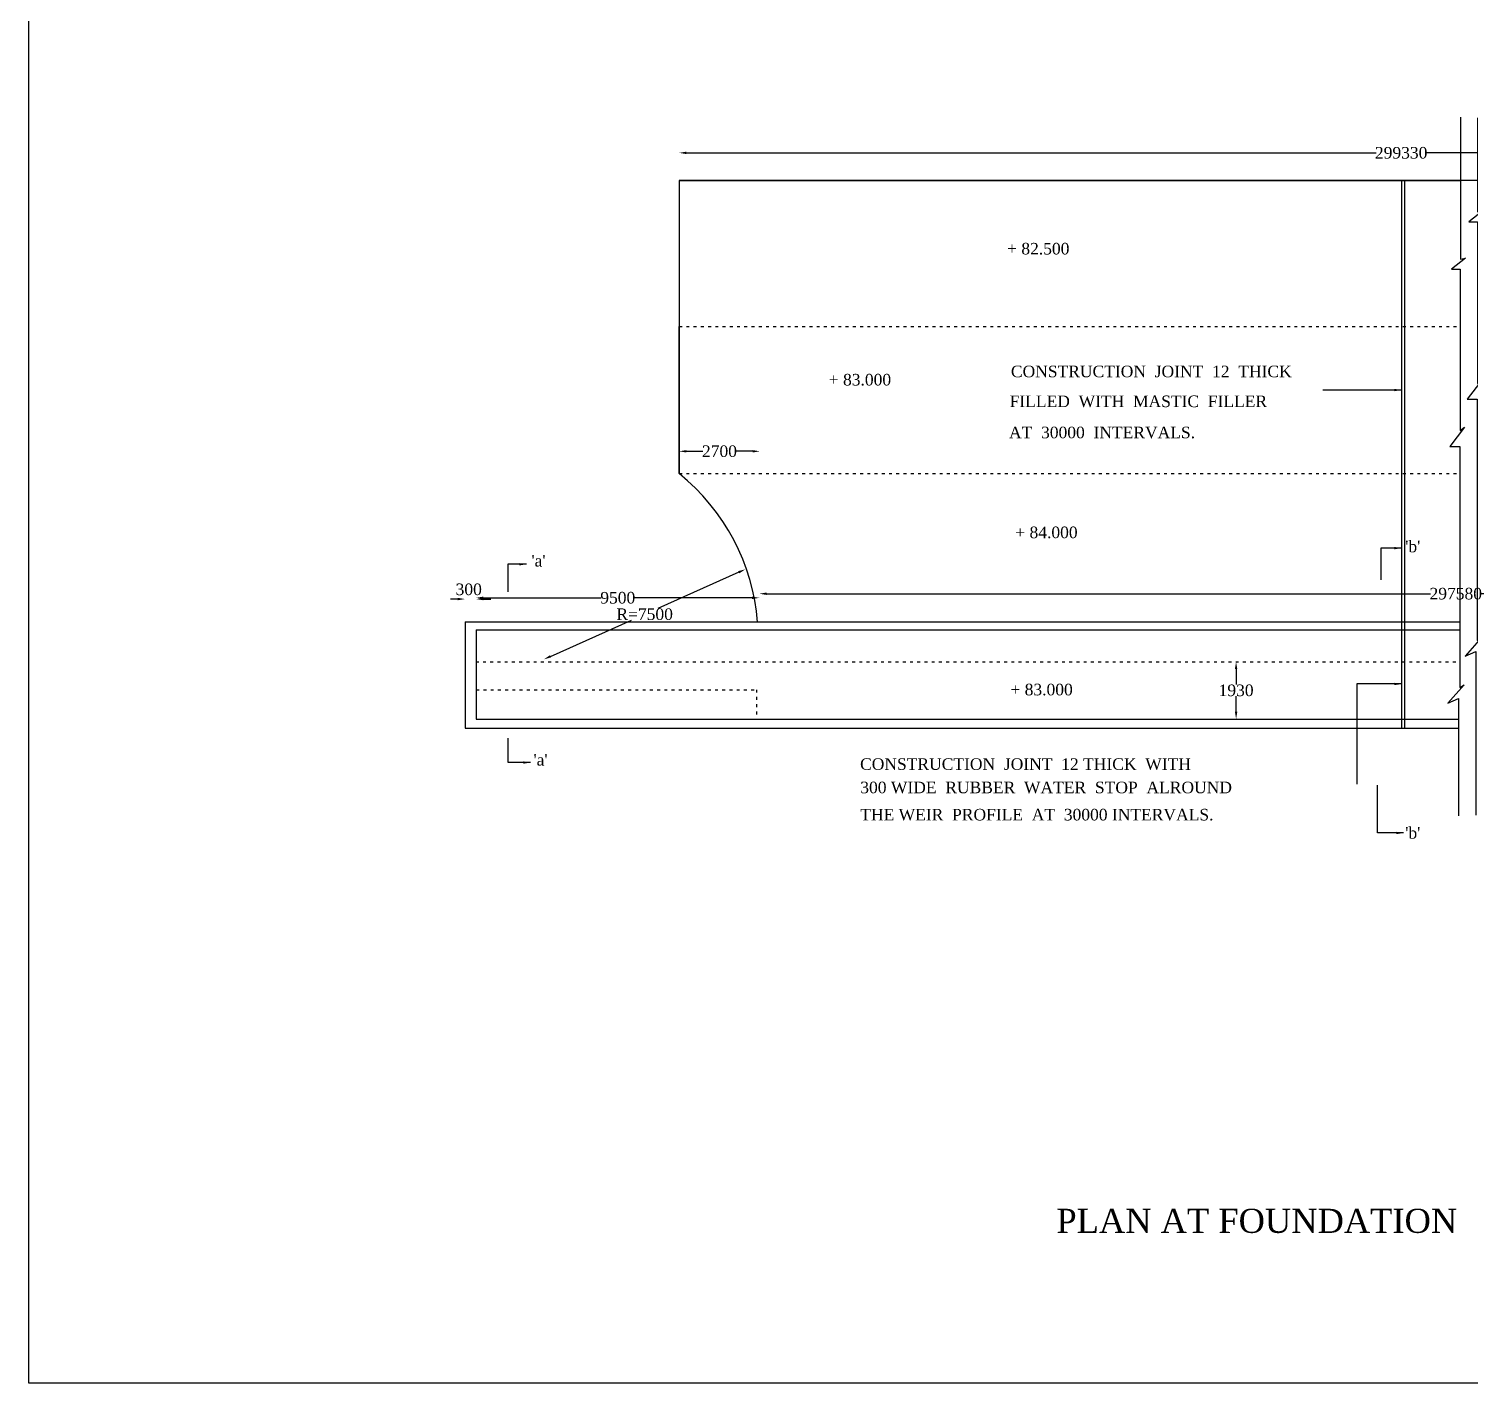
# Model space of a CAD drawing. Header units: millimetres. Extents: x 25263 to 1189477, y 36281 to 720269.
# Drawn here: x 25263 to 323998, y 36281 to 317026 of the extents above; entities that cross this region are included whole.
import ezdxf

# ---------------------------------------------------------------- set-up
doc = ezdxf.new("R2010")
doc.units = ezdxf.units.MM
doc.header["$MEASUREMENT"] = 0
doc.header["$PDMODE"] = 66
doc.header["$PDSIZE"] = 170
doc.linetypes.add('ACAD_ISO03W100', pattern=[30, 12, -18])
for name, color, linetype in [('DIM', 5, 'Continuous'), ('DOT LINE', 3, 'ACAD_ISO03W100'), ('DWG. LINE', 1, 'Continuous'), ('DWG.LINE', 10, 'Continuous'), ('TEXT', 7, 'Continuous')]:
    doc.layers.add(name, color=color, linetype=linetype)
doc.layers.add('TITLE', color=7, linetype='Continuous', lineweight=30)
doc.styles.get("Standard").update_dxf_attribs({"font": 'TIMES.TTF', "height": 2400})
doc.dimstyles.get("Standard").update_dxf_attribs({"dimtxt": 2400, "dimasz": 1500, "dimexe": 0.18, "dimexo": 0.0625, "dimgap": 0.09, "dimtad": 0, "dimtih": 1, "dimtoh": 1, "dimdec": 1, "dimzin": 0, "dimdsep": 46, "dimtxsty": 'Standard', "dimcen": 0.09, "dimse1": 1, "dimse2": 1, "dimclrd": 5, "dimclre": 5, "dimclrt": 4, "dimadec": 0, "dimazin": 0, "dimtfac": 1, "dimtdec": 1, "dimtofl": 0, "dimtmove": 0, "dimatfit": 3, "dimfxl": 1, "dimtolj": 1, "dimtzin": 0, "dimarcsym": 0})

# ---------------------------------------------------------------- blocks, each defined once
blk = doc.blocks.new('*D5')
at = {"layer": 'Defpoints', "color": 0}
for p in [(459347, 291314), (160043, 284940), (459347, 284940)]:
    blk.add_point(p, dxfattribs=at)
at = {"layer": 'DIM', "color": 5, "lineweight": -2}
for p, q in [((161543, 291314), (304481, 291314)), ((457847, 291314), (314910, 291314))]:
    blk.add_line(p, q, dxfattribs=at)
at = {"layer": 'DIM', "color": 5}
for points in [[(161543, 291564), (161543, 291064), (160043, 291314)], [(457847, 291564), (457847, 291064), (459347, 291314)]]:
    blk.add_solid(points, dxfattribs=at)
at = {"layer": 'DIM', "color": 4, "insert": (309695, 291314), "char_height": 2400, "attachment_point": 5}
blk.add_mtext('\\A1;299330', dxfattribs=at)
blk = doc.blocks.new('*D100')
at = {"layer": 'Defpoints', "color": 0}
for p in [(117986, 198820), (176667, 199080), (176667, 198820)]:
    blk.add_point(p, dxfattribs=at)
at = {"layer": 'DIM', "color": 5, "lineweight": -2}
for p, q in [((119486, 199080), (143916, 199080)), ((175167, 199080), (150737, 199080))]:
    blk.add_line(p, q, dxfattribs=at)
at = {"layer": 'DIM', "color": 5}
for points in [[(119486, 199330), (119486, 198830), (117986, 199080)], [(175167, 199330), (175167, 198830), (176667, 199080)]]:
    blk.add_solid(points, dxfattribs=at)
at = {"layer": 'DIM', "color": 4, "insert": (147327, 199080), "char_height": 2400, "attachment_point": 5}
blk.add_mtext('\\A1;9500', dxfattribs=at)
blk = doc.blocks.new('*D101')
at = {"layer": 'Defpoints', "color": 0}
for p in [(176667, 199080), (465355, 199928), (465355, 199080)]:
    blk.add_point(p, dxfattribs=at)
at = {"layer": 'DIM', "color": 5, "lineweight": -2}
for p, q in [((178167, 199928), (315796, 199928)), ((463855, 199928), (326225, 199928))]:
    blk.add_line(p, q, dxfattribs=at)
at = {"layer": 'DIM', "color": 5}
for points in [[(178167, 200178), (178167, 199678), (176667, 199928)], [(463855, 200178), (463855, 199678), (465355, 199928)]]:
    blk.add_solid(points, dxfattribs=at)
at = {"layer": 'DIM', "color": 4, "insert": (321011, 199928), "char_height": 2400, "attachment_point": 5}
blk.add_mtext('\\A1;297580', dxfattribs=at)
blk = doc.blocks.new('*D102')
at = {"layer": 'Defpoints', "color": 0}
for p in [(275484, 185822), (275484, 185822), (275484, 173945)]:
    blk.add_point(p, dxfattribs=at)
at = {"layer": 'DIM', "color": 5, "lineweight": -2}
for p, q in [((275484, 184322), (275484, 181108)), ((275484, 175445), (275484, 178659))]:
    blk.add_line(p, q, dxfattribs=at)
at = {"layer": 'DIM', "color": 5}
for points in [[(275234, 184322), (275734, 184322), (275484, 185822)], [(275234, 175445), (275734, 175445), (275484, 173945)]]:
    blk.add_solid(points, dxfattribs=at)
at = {"layer": 'DIM', "color": 4, "insert": (275484, 179884), "char_height": 2400, "attachment_point": 5}
blk.add_mtext('\\A1;1930', dxfattribs=at)
blk = doc.blocks.new('*D120')
at = {"layer": 'Defpoints', "color": 0}
for p in [(160059, 229431), (176757, 229451), (176757, 229431)]:
    blk.add_point(p, dxfattribs=at)
at = {"layer": 'DIM', "color": 5, "lineweight": -2}
for p, q in [((161559, 229451), (164965, 229451)), ((175257, 229451), (171850, 229451))]:
    blk.add_line(p, q, dxfattribs=at)
at = {"layer": 'DIM', "color": 5}
for points in [[(161559, 229701), (161559, 229201), (160059, 229451)], [(175257, 229701), (175257, 229201), (176757, 229451)]]:
    blk.add_solid(points, dxfattribs=at)
at = {"layer": 'DIM', "color": 4, "insert": (168408, 229451), "char_height": 2400, "attachment_point": 5}
blk.add_mtext('\\A1;2700', dxfattribs=at)
blk = doc.blocks.new('*D121')
at = {"layer": 'Defpoints', "color": 0}
for p in [(173788, 204994), (176621, 198651), (134849, 179994)]:
    blk.add_point(p, dxfattribs=at)
at = {"layer": 'DIM', "color": 5, "lineweight": -2}
for p, q in [((172418, 204382), (155643, 196890)), ((133385, 186948), (150161, 194441))]:
    blk.add_line(p, q, dxfattribs=at)
at = {"layer": 'DIM', "color": 5}
for points in [[(172316, 204611), (172520, 204154), (173788, 204994)], [(133283, 187177), (133487, 186720), (132016, 186337)]]:
    blk.add_solid(points, dxfattribs=at)
at = {"layer": 'DIM', "color": 4, "insert": (152902, 195665), "char_height": 2400, "attachment_point": 5}
blk.add_mtext('\\A1;R=7500', dxfattribs=at)

msp = doc.modelspace()

# ---------------------------------------------------------------- linework, layer by layer
at = {"layer": 'DIM', "color": 5}
for p, q in [((114177.09, 198820.28), (112677.09, 198820.3)), ((119486.34, 198820.22), (120986.34, 198820.2))]:
    msp.add_line(p, q, dxfattribs=at)
for points in [[(114177.1, 199070.28), (114177.09, 198570.28), (115677.09, 198820.26)], [(119486.34, 199070.22), (119486.33, 198570.22), (117986.34, 198820.24)]]:
    msp.add_solid(points, dxfattribs=at)
at = {"layer": 'DOT LINE', "ltscale": 50}
for p, q in [((160058.74, 255336.52), (321905.94, 255336.52)), ((160058.74, 224823.7), (321843.24, 224823.44))]:
    msp.add_line(p, q, dxfattribs=at)
for points in [[(117904.93, 185822.34), (321843.24, 185822.34)], [(117989.33, 180021.32), (176108.07, 180021.32), (176108.07, 173944.74)]]:
    msp.add_lwpolyline(points, dxfattribs=at)
at = {"layer": 'DWG. LINE'}
msp.add_lwpolyline([(160026.02, 285620.67), (643388.87, 285620.67)], dxfattribs=at)
at = {"layer": 'DWG.LINE'}
msp.add_line((160058.74, 224861.36), (160058.74, 255336.52), dxfattribs=at)
for points in [[(321964.45, 298733.91), (321964.45, 269303.42), (323009.15, 269504.64), (320140.81, 267233.21), (321905.94, 267233.21), (321905.94, 233749.6), (322835.62, 234422.82), (319757.32, 230457.63), (321843.24, 230457.63), (321843.24, 180481.66), (322728.47, 181055.87), (319400.28, 177247.95), (321578.73, 178184.82), (321578.73, 153896.64)], [(325551.32, 298607.61), (325551.32, 279070.9), (326596.01, 279272.12), (323727.67, 277000.69), (325492.8, 277000.69), (325492.8, 243517.08), (326422.48, 244190.3), (323344.18, 240225.11), (325430.11, 240225.11), (325430.11, 190249.14), (326315.33, 190823.35), (322987.14, 187015.43), (325165.59, 187952.3), (325165.59, 154005.88)], [(160058.74, 285556.07), (321964.45, 285556.07)], [(160058.74, 285556.07), (160058.74, 224861.36)], [(309794.56, 285556.07), (309794.56, 172035.38)], [(310391.64, 285556.07), (310391.64, 172035.38)], [(115677.04, 194105.1), (321843.24, 194102.75)], [(115677.04, 194105.1), (115677.04, 172035.38), (321578.73, 172035.38)], [(117989.33, 192438.25), (321843.24, 192442.3)], [(117989.33, 192438.25), (117989.33, 173944.74), (321578.73, 173944.74)]]:
    msp.add_lwpolyline(points, dxfattribs=at)
msp.add_arc((132489.28, 190624.19), 43928.14, 4.4596721, 51.1264576, dxfattribs=at)
at = {"layer": 'TITLE'}
for p, q in [((25263.28, 36280.55), (25263.28, 720268.84)), ((1185796.23, 36280.55), (25263.28, 36280.55))]:
    msp.add_line(p, q, dxfattribs=at)

# ---------------------------------------------------------------- texts
at = {"layer": 'DIM', "color": 4, "insert": (116440.28, 200820.32), "char_height": 2400, "attachment_point": 5}
msp.add_mtext('\\A1;300', dxfattribs=at)
at = {"layer": 'TEXT'}
for s, p in [('+ 82.500', (228018.99, 270250.67)), ('+ 83.000', (191063.84, 243093.41)), ('CONSTRUCTION  JOINT  12  THICK', (228810.88, 244807.22)), ('FILLED  WITH  MASTIC  FILLER', (228546.92, 238611.14)), ('AT  30000  INTERVALS.', (228414.94, 232151.41)), ('+ 84.000', (229718.53, 211442.51)), ("'b'", (310544.84, 208526.58)), ("'a'", (129438.82, 205563.03)), ('+ 83.000', (228711.88, 178860.2)), ("'a'", (129862.08, 164297.4)), ('CONSTRUCTION  JOINT  12 THICK  WITH', (197551.29, 163413.6)), ('300 WIDE  RUBBER  WATER  STOP  ALROUND', (197594.64, 158566.68)), ('THE WEIR  PROFILE  AT  30000 INTERVALS.', (197593.03, 152932.74)), ("'b'", (310544.84, 149154.39))]:
    msp.add_text(s, height=2400, dxfattribs=at).set_placement(p)
at = {"layer": 'TITLE'}
msp.add_text('PLAN AT FOUNDATION', height=5000, dxfattribs=at).set_placement((238238.11, 67434.18))

# ---------------------------------------------------------------- dimensions: what is measured, and where the dimension line sits
at = {"layer": 'DIM'}
for p1, p2, distance, text, picture, middle in [((160043.13, 284939.55), (459346.96, 284939.55), 6374.81, '299330', '*D5', (309695.04, 291314.35)), ((160058.74, 229430.86), (176756.55, 229430.86), 19.94, '2700', '*D120', (168407.65, 229450.8)), ((134848.83, 179993.63), (176620.94, 198651.11), 6947.02, 'R=7500', '*D121', (152901.76, 195665.44)), ((117986.34, 198820.24), (176667.16, 198820.24), 259.97, '9500', '*D100', (147326.75, 199080.21)), ((176667.16, 199080.21), (465354.61, 199080.21), 848.22, '297580', '*D101', (321010.88, 199928.43)), ((275484.35, 173944.74), (275484.35, 185822.34), 0, '1930', '*D102', (275484.35, 179883.54))]:
    dim = msp.add_aligned_dim(p1=p1, p2=p2, distance=distance, text=text, dimstyle='Standard', dxfattribs=at)
    dim.commit()
    dim.dimension.update_dxf_attribs({"geometry": picture, "text_midpoint": middle})

# ---------------------------------------------------------------- leaders
for points in [[(309794.56, 242149.09), (293455.45, 242149.09)], [(309794.56, 209378.43), (305500.35, 209378.43), (305500.35, 202787.94)], [(128398.66, 206032.64), (124539.32, 206032.64), (124539.32, 200306.78)], [(309794.56, 181216.81), (300539, 181216.81), (300539, 160474.62)], [(129260.05, 164938.69), (124620.66, 164938.69), (124620.66, 169955.74)], [(310174.58, 150331.32), (304775.41, 150331.32), (304775.41, 160266.01)]]:
    msp.add_leader(points, dimstyle='Standard', override={"dimgap": 0.09, "dimtad": 0}, dxfattribs=at)

doc.saveas('drawing.dxf')
